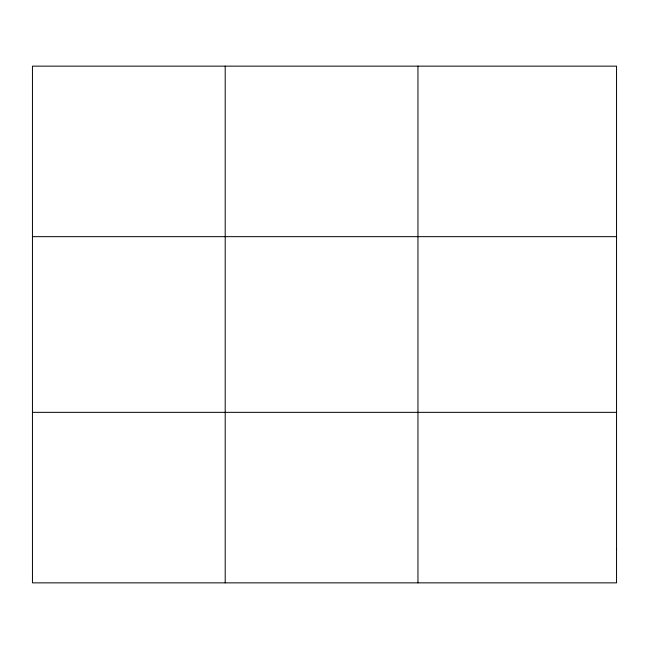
<?xml version="1.0" encoding="UTF-8"?>
<svg xmlns="http://www.w3.org/2000/svg" width="649" height="649" viewBox="0 0 649 649"><rect width="100%" height="100%" fill="white"/><g stroke="black" fill="none" stroke-linecap="round" stroke-linejoin="round"><path stroke-width="0.97" d="M225.203 582.859L225.203 66.141M417.956 582.859L417.956 66.141M32.45 236.658L616.55 236.658M32.45 412.342L616.55 412.342M616.55 548.762L616.55 582.859L32.45 582.859L32.45 66.141L616.55 66.141L616.55 548.762"/></g></svg>
